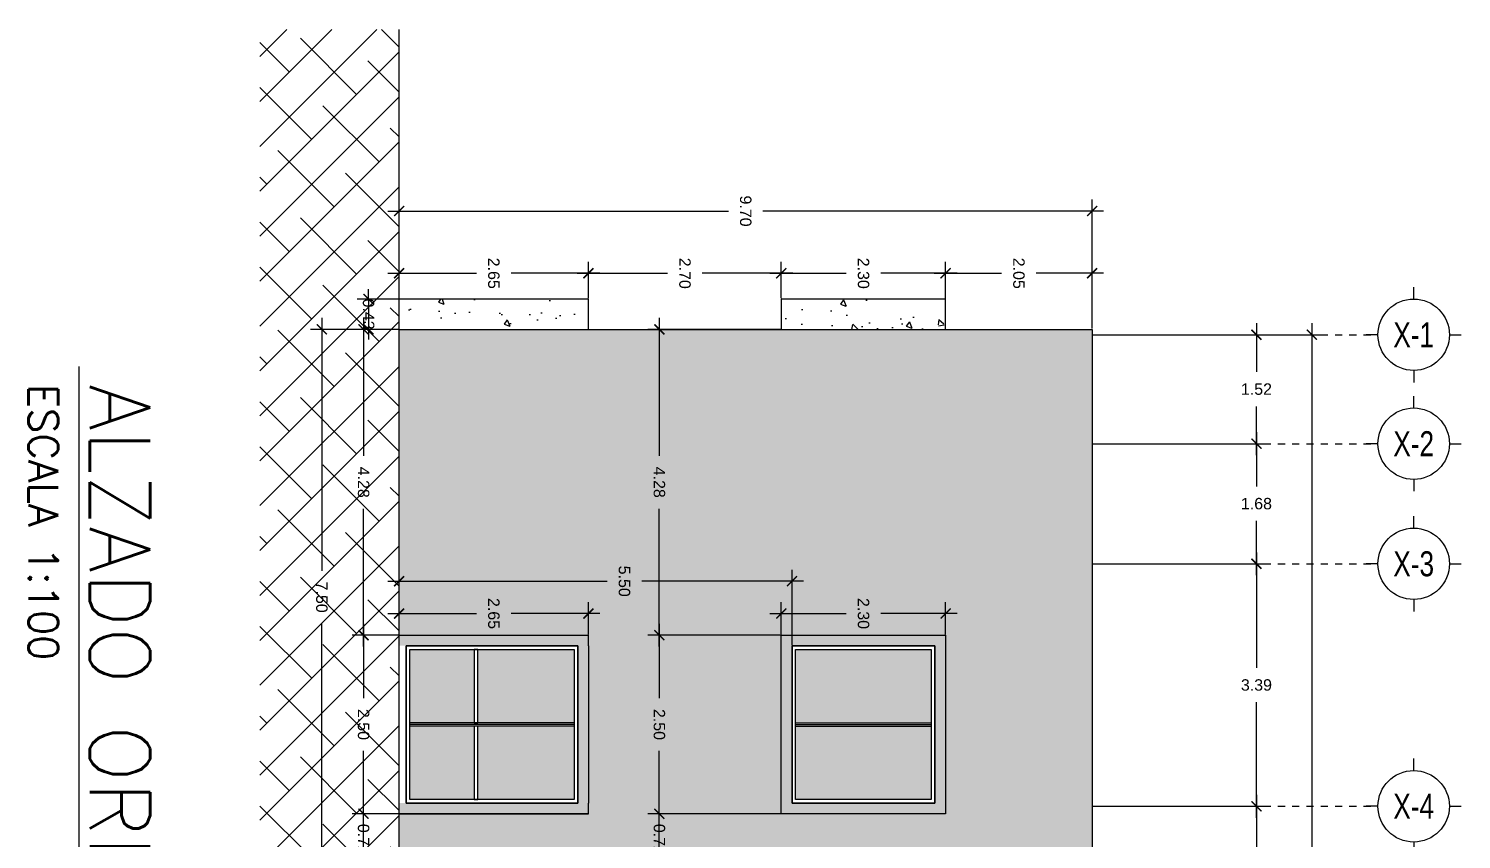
# Model space of a CAD drawing. Header units: metres. Extents: x 2618 to 2886, y 1654 to 1931.
# Drawn here: x 2617.69 to 2637.74, y 1805.97 to 1817.31 of the extents above; entities that cross this region are included whole.
import ezdxf
from ezdxf.enums import TextEntityAlignment as Align

# ---------------------------------------------------------------- set-up
doc = ezdxf.new("R2010")
doc.units = ezdxf.units.M
doc.header["$PDMODE"] = 35
doc.linetypes.add('HIDDEN', pattern=[9.525, 6.35, -3.175])
for name, color, linetype in [('A-ANNO-DIMS-0100', 2, 'Continuous'), ('A-ANNO-TEXT', 3, 'Continuous'), ('A-CNTR+', 1, 'HIDDEN'), ('A-ELEV0', 7, 'Continuous'), ('A-ELEV3', 2, 'Continuous'), ('A-ELEV5', 5, 'Continuous'), ('A-PATT+', 8, 'Continuous')]:
    doc.layers.add(name, color=color, linetype=linetype)
doc.styles.add('ACABADOS', font='arial.ttf')
doc.styles.add('AVM- OFICINAS Y BODEGA - EJES PB$0$Anot_Arial', font='arial.ttf')
doc.styles.add('{18b73a54-fa43-428c-adcb-c1c7bbdf2c84}', font='Simplex.shx')
doc.dimstyles.new('100', dxfattribs={"dimtxt": 0.16, "dimasz": 0.14, "dimexe": 0.16, "dimexo": 0.01, "dimgap": 0.16, "dimtad": 0, "dimtih": 1, "dimtoh": 1, "dimzin": 1, "dimdsep": 46, "dimtxsty": 'ACABADOS', "dimblk": 'ARCHTICK', "dimcen": 0.16, "dimdle": 0.16, "dimclrd": 1, "dimclre": 8, "dimclrt": 2, "dimadec": 1, "dimazin": 0, "dimtp": 1.2, "dimtm": 0.6, "dimtfac": 1, "dimtix": 1, "dimtmove": 2, "dimatfit": 3, "dimldrblk": 'ARCHTICK', "dimfxl": 1, "dimtolj": 1, "dimtzin": 1, "dimarcsym": 0})
pattern_1 = [(320, (0, 0.7128), (-0.07969543, -0.91092334), [0.09525, -1.04775]), (265, (0, 0.7128), (0.95528423, 0.1762171), [0.0762, -0.83820292]), (10.451445, (-0.0066, 0.6369), (0.87558876, -0.73470624), [0.08095004, -0.89045122]), (316.1842, (0.254, 0.7128), (-0.21021164, -1.3553952), [0.142875, -1.571625]), (6.635558, (0.2365, 0.5999), (1.2371306, -1.18702067), [0.1214251, -1.33567804]), (261.18415, (0.254, 0.7128), (1.2371306, -1.1870207), [0.11429984, -1.25729866]), (291, (0.1905, 0.5858), (-0.51132599, -0.75807196), [0.09525, -1.04775]), (236, (0.1905, 0.5858), (0.92093983, -0.30901014), [0.0762, -0.8382]), (341.451445, (0.1479, 0.5226), (0.40961384, -1.0670821), [0.08095004, -0.8904497]), (307.5, (0, 0.7128), (0.422775194, -0.015443016), [0, -0.82804, 0, -0.8509, 0, -0.841375]), (277.5, (0, 0.7128), (0.500902874, -0.33409831), [0, -0.48514, 0, -0.80899, 0, -0.320675]), (237.5, (5e-17, 0.99602), (-0.02864372, -0.677952976), [0, -0.3175, 0, -0.9906, 0, -1.31445]), (227.5, (8e-17, 1.123), (0.12713246, -0.74064591), [0, -0.41275, 0, -0.65786, 0, -0.93345])]

# ---------------------------------------------------------------- blocks, each defined once
blk = doc.blocks.new('AVM- OFICINAS Y BODEGA - EJES PB$0$Anot_Arq_Eje_WO')
blk.add_wipeout([(0, -3), (0.29, -2.99), (0.59, -2.94), (0.87, -2.87), (1.15, -2.77), (1.41, -2.65), (1.67, -2.49), (1.9, -2.32), (2.12, -2.12), (2.32, -1.9), (2.49, -1.67), (2.65, -1.41), (2.77, -1.15), (2.87, -0.87), (2.94, -0.59), (2.99, -0.29), (3, 0), (2.99, 0.29), (2.94, 0.59), (2.87, 0.87), (2.77, 1.15), (2.65, 1.41), (2.49, 1.67), (2.32, 1.9), (2.12, 2.12), (1.9, 2.32), (1.67, 2.49), (1.41, 2.65), (1.15, 2.77), (0.87, 2.87), (0.59, 2.94), (0.29, 2.99), (0, 3), (-0.29, 2.99), (-0.59, 2.94), (-0.87, 2.87), (-1.15, 2.77), (-1.41, 2.65), (-1.67, 2.49), (-1.9, 2.32), (-2.12, 2.12), (-2.32, 1.9), (-2.49, 1.67), (-2.65, 1.41), (-2.77, 1.15), (-2.87, 0.87), (-2.94, 0.59), (-2.99, 0.29), (-3, 0), (-2.99, -0.29), (-2.94, -0.59), (-2.87, -0.87), (-2.77, -1.15), (-2.65, -1.41), (-2.49, -1.67), (-2.32, -1.9), (-2.12, -2.12), (-1.9, -2.32), (-1.67, -2.49), (-1.41, -2.65), (-1.15, -2.77), (-0.87, -2.87), (-0.59, -2.94), (-0.29, -2.99)])
at = {"color": 0, "linetype": 'Continuous'}
for p, q in [((0, 3), (0, 4)), ((-3, 0), (-4, 0)), ((3, 0), (4, 0)), ((0, -3), (0, -4))]:
    blk.add_line(p, q, dxfattribs=at)
blk.add_circle((0, 0), 3, dxfattribs=at)
at = {"color": 0, "style": 'AVM- OFICINAS Y BODEGA - EJES PB$0$Anot_Arial'}
blk.add_attdef('ID_Eje', text='', height=3, dxfattribs=at).set_placement((0, 0), align=Align.MIDDLE_CENTER)
blk = doc.blocks.new('_ArchTick')
at = {"color": 0, "linetype": 'ByBlock', "const_width": 0.15}
blk.add_lwpolyline([(-0.5, -0.5), (0.5, 0.5)], dxfattribs=at)
blk = doc.blocks.new('*D785')
at = {"layer": 'A-ANNO-DIMS-0100', "color": 1, "lineweight": -2, "transparency": 16777216}
for p, q in [((2.3, 26.172), (2.3, 25.492)), ((2.3, 24.327), (2.3, 25.008))]:
    blk.add_line(p, q, dxfattribs=at)
at = {"layer": 'A-ANNO-DIMS-0100', "color": 8, "linetype": 'HIDDEN', "lineweight": -2, "transparency": 16777216}
for p, q in [((0.01, 26.012), (2.46, 26.012)), ((0.01, 24.487), (2.46, 24.487))]:
    blk.add_line(p, q, dxfattribs=at)
at = {"layer": 'Defpoints', "color": 0, "transparency": 16777216}
for p in [(0, 26.012), (0, 24.487), (2.3, 24.487)]:
    blk.add_point(p, dxfattribs=at)
at = {"layer": 'A-ANNO-DIMS-0100', "color": 1, "lineweight": -2, "transparency": 16777216, "xscale": 0.14, "yscale": 0.14, "zscale": 0.14}
for p, rotation in [((2.3, 26.012), 90), ((2.3, 24.487), 270)]:
    blk.add_blockref('_ArchTick', p, dxfattribs=dict(at, rotation=rotation))
at = {"layer": 'A-ANNO-DIMS-0100', "color": 2, "transparency": 16777216, "insert": (2.3, 25.25), "char_height": 0.16, "attachment_point": 5, "style": 'ACABADOS'}
blk.add_mtext('\\A1;1.52', dxfattribs=at)
blk = doc.blocks.new('*D786')
at = {"layer": 'A-ANNO-DIMS-0100', "color": 8, "linetype": 'HIDDEN', "lineweight": -2, "transparency": 16777216}
for p, q in [((0.01, 24.487), (2.46, 24.487)), ((0.01, 22.806), (2.46, 22.806))]:
    blk.add_line(p, q, dxfattribs=at)
at = {"layer": 'A-ANNO-DIMS-0100', "color": 1, "lineweight": -2, "transparency": 16777216}
for p, q in [((2.3, 24.647), (2.3, 23.888)), ((2.3, 22.646), (2.3, 23.405))]:
    blk.add_line(p, q, dxfattribs=at)
at = {"layer": 'Defpoints', "color": 0, "transparency": 16777216}
for p in [(0, 24.487), (0, 22.806), (2.3, 22.806)]:
    blk.add_point(p, dxfattribs=at)
at = {"layer": 'A-ANNO-DIMS-0100', "color": 1, "lineweight": -2, "transparency": 16777216, "xscale": 0.14, "yscale": 0.14, "zscale": 0.14}
for p, rotation in [((2.3, 24.487), 90), ((2.3, 22.806), 270)]:
    blk.add_blockref('_ArchTick', p, dxfattribs=dict(at, rotation=rotation))
at = {"layer": 'A-ANNO-DIMS-0100', "color": 2, "transparency": 16777216, "insert": (2.3, 23.647), "char_height": 0.16, "attachment_point": 5, "style": 'ACABADOS'}
blk.add_mtext('\\A1;1.68', dxfattribs=at)
blk = doc.blocks.new('*D787')
at = {"layer": 'A-ANNO-DIMS-0100', "color": 1, "lineweight": -2, "transparency": 16777216}
for p, q in [((2.3, 22.966), (2.3, 21.351)), ((2.3, 19.252), (2.3, 20.867))]:
    blk.add_line(p, q, dxfattribs=at)
at = {"layer": 'A-ANNO-DIMS-0100', "color": 8, "linetype": 'HIDDEN', "lineweight": -2, "transparency": 16777216}
for p, q in [((0.01, 22.806), (2.46, 22.806)), ((0.01, 19.412), (2.46, 19.412))]:
    blk.add_line(p, q, dxfattribs=at)
at = {"layer": 'Defpoints', "color": 0, "transparency": 16777216}
for p in [(0, 22.806), (0, 19.412), (2.3, 19.412)]:
    blk.add_point(p, dxfattribs=at)
at = {"layer": 'A-ANNO-DIMS-0100', "color": 1, "lineweight": -2, "transparency": 16777216, "xscale": 0.14, "yscale": 0.14, "zscale": 0.14}
for p, rotation in [((2.3, 22.806), 90), ((2.3, 19.412), 270)]:
    blk.add_blockref('_ArchTick', p, dxfattribs=dict(at, rotation=rotation))
at = {"layer": 'A-ANNO-DIMS-0100', "color": 2, "transparency": 16777216, "insert": (2.3, 21.109), "char_height": 0.16, "attachment_point": 5, "style": 'ACABADOS'}
blk.add_mtext('\\A1;3.39', dxfattribs=at)
blk = doc.blocks.new('*D788')
at = {"layer": 'A-ANNO-DIMS-0100', "color": 1, "lineweight": -2, "transparency": 16777216}
for p, q in [((2.3, 19.572), (2.3, 17.967)), ((2.3, 15.879), (2.3, 17.484))]:
    blk.add_line(p, q, dxfattribs=at)
at = {"layer": 'A-ANNO-DIMS-0100', "color": 8, "linetype": 'HIDDEN', "lineweight": -2, "transparency": 16777216}
for p, q in [((0.01, 19.412), (2.46, 19.412)), ((0.01, 16.039), (2.46, 16.039))]:
    blk.add_line(p, q, dxfattribs=at)
at = {"layer": 'Defpoints', "color": 0, "transparency": 16777216}
for p in [(0, 19.412), (0, 16.039), (2.3, 16.039)]:
    blk.add_point(p, dxfattribs=at)
at = {"layer": 'A-ANNO-DIMS-0100', "color": 1, "lineweight": -2, "transparency": 16777216, "xscale": 0.14, "yscale": 0.14, "zscale": 0.14}
for p, rotation in [((2.3, 19.412), 90), ((2.3, 16.039), 270)]:
    blk.add_blockref('_ArchTick', p, dxfattribs=dict(at, rotation=rotation))
at = {"layer": 'A-ANNO-DIMS-0100', "color": 2, "transparency": 16777216, "insert": (2.3, 17.725), "char_height": 0.16, "attachment_point": 5, "style": 'ACABADOS'}
blk.add_mtext('\\A1;3.37', dxfattribs=at)
blk = doc.blocks.new('*D784')
at = {"layer": 'A-ANNO-DIMS-0100', "color": 1, "lineweight": -2, "transparency": 16777216}
for p, q in [((3.075, 26.172), (3.075, 13.581)), ((3.075, 0.507), (3.075, 13.098))]:
    blk.add_line(p, q, dxfattribs=at)
at = {"layer": 'A-ANNO-DIMS-0100', "color": 8, "linetype": 'HIDDEN', "lineweight": -2, "transparency": 16777216}
for p, q in [((0.01, 26.012), (3.235, 26.012)), ((1.41, 0.667), (3.235, 0.667))]:
    blk.add_line(p, q, dxfattribs=at)
at = {"layer": 'Defpoints', "color": 0, "transparency": 16777216}
for p in [(0, 26.012), (1.4, 0.667), (3.075, 0.667)]:
    blk.add_point(p, dxfattribs=at)
at = {"layer": 'A-ANNO-DIMS-0100', "color": 1, "lineweight": -2, "transparency": 16777216, "xscale": 0.14, "yscale": 0.14, "zscale": 0.14}
for p, rotation in [((3.075, 26.012), 90), ((3.075, 0.667), 270)]:
    blk.add_blockref('_ArchTick', p, dxfattribs=dict(at, rotation=rotation))
at = {"layer": 'A-ANNO-DIMS-0100', "color": 2, "transparency": 16777216, "insert": (3.075, 13.339), "char_height": 0.16, "attachment_point": 5, "style": 'ACABADOS'}
blk.add_mtext('\\A1;25.35', dxfattribs=at)
blk = doc.blocks.new('A$Cf8c6ff47')
at = {"layer": 'A-ELEV3', "transparency": 33554457}
h = blk.add_hatch(color=256, dxfattribs=at)
h.dxf.hatch_style = 1
h.paths.add_polyline_path([(0.05, -1.125), (0.05, -2.15), (1.95, -2.15), (1.95, -1.125)])
h.paths.add_polyline_path([(1.95, -1.075), (1.95, -0.05), (0.05, -0.05), (0.05, -1.075)])
at = {"layer": 'A-ELEV3'}
for p, q in [((0.05, -1.075), (1.95, -1.075)), ((0.05, -1.1), (1.95, -1.1)), ((0.05, -1.125), (1.95, -1.125))]:
    blk.add_line(p, q, dxfattribs=at)
for points in [[(2, 0), (2, -2.2), (0, -2.2), (0, 0)], [(1.95, -0.05), (1.95, -2.15), (0.05, -2.15), (0.05, -0.05)]]:
    blk.add_lwpolyline(points, close=True, dxfattribs=at)
blk = doc.blocks.new('*D529')
at = {"layer": 'A-ANNO-DIMS-0100', "color": 32, "lineweight": -2, "transparency": 16777216}
for p, q in [((2622.715, 1813.889), (2623.958, 1813.889)), ((2625.685, 1813.889), (2624.442, 1813.889))]:
    blk.add_line(p, q, dxfattribs=at)
at = {"layer": 'A-ANNO-DIMS-0100', "color": 8, "linetype": 'HIDDEN', "lineweight": -2, "transparency": 16777216}
for p, q in [((2622.875, 1813.539), (2622.875, 1814.049)), ((2625.525, 1813.539), (2625.525, 1814.049))]:
    blk.add_line(p, q, dxfattribs=at)
at = {"layer": 'Defpoints', "color": 0, "transparency": 16777216}
for p in [(2625.525, 1813.889), (2622.875, 1813.529, 0), (2625.525, 1813.529, 0)]:
    blk.add_point(p, dxfattribs=at)
at = {"layer": 'A-ANNO-DIMS-0100', "color": 32, "lineweight": -2, "transparency": 16777216, "xscale": 0.14, "yscale": 0.14, "zscale": 0.14, "rotation": 180}
blk.add_blockref('_ArchTick', (2622.875, 1813.889), dxfattribs=at)
at = {"layer": 'A-ANNO-DIMS-0100', "color": 32, "lineweight": -2, "transparency": 16777216, "xscale": 0.14, "yscale": 0.14, "zscale": 0.14}
blk.add_blockref('_ArchTick', (2625.525, 1813.889), dxfattribs=at)
at = {"layer": 'A-ANNO-DIMS-0100', "transparency": 16777216, "insert": (2624.2, 1813.889), "char_height": 0.16, "attachment_point": 5, "rotation": 270, "style": 'ACABADOS'}
blk.add_mtext('\\A1;2.65', dxfattribs=at)
blk = doc.blocks.new('*D530')
at = {"layer": 'A-ANNO-DIMS-0100', "color": 32, "lineweight": -2, "transparency": 16777216}
for p, q in [((2625.365, 1813.889), (2626.633, 1813.889)), ((2628.384, 1813.889), (2627.116, 1813.889))]:
    blk.add_line(p, q, dxfattribs=at)
at = {"layer": 'A-ANNO-DIMS-0100', "color": 8, "linetype": 'HIDDEN', "lineweight": -2, "transparency": 16777216}
for p, q in [((2625.525, 1813.539), (2625.525, 1814.049)), ((2628.224, 1813.539), (2628.224, 1814.049))]:
    blk.add_line(p, q, dxfattribs=at)
at = {"layer": 'Defpoints', "color": 0, "transparency": 16777216}
for p in [(2628.224, 1813.889), (2625.525, 1813.529, 0), (2628.224, 1813.529, 0)]:
    blk.add_point(p, dxfattribs=at)
at = {"layer": 'A-ANNO-DIMS-0100', "color": 32, "lineweight": -2, "transparency": 16777216, "xscale": 0.14, "yscale": 0.14, "zscale": 0.14, "rotation": 180}
blk.add_blockref('_ArchTick', (2625.525, 1813.889), dxfattribs=at)
at = {"layer": 'A-ANNO-DIMS-0100', "color": 32, "lineweight": -2, "transparency": 16777216, "xscale": 0.14, "yscale": 0.14, "zscale": 0.14}
blk.add_blockref('_ArchTick', (2628.224, 1813.889), dxfattribs=at)
at = {"layer": 'A-ANNO-DIMS-0100', "transparency": 16777216, "insert": (2626.875, 1813.889), "char_height": 0.16, "attachment_point": 5, "rotation": 270, "style": 'ACABADOS'}
blk.add_mtext('\\A1;2.70', dxfattribs=at)
blk = doc.blocks.new('*D531')
at = {"layer": 'A-ANNO-DIMS-0100', "color": 32, "lineweight": -2, "transparency": 16777216}
for p, q in [((2628.064, 1813.889), (2629.133, 1813.889)), ((2630.684, 1813.889), (2629.616, 1813.889))]:
    blk.add_line(p, q, dxfattribs=at)
at = {"layer": 'A-ANNO-DIMS-0100', "color": 8, "linetype": 'HIDDEN', "lineweight": -2, "transparency": 16777216}
for p, q in [((2628.224, 1813.539), (2628.224, 1814.049)), ((2630.524, 1813.539), (2630.524, 1814.049))]:
    blk.add_line(p, q, dxfattribs=at)
at = {"layer": 'Defpoints', "color": 0, "transparency": 16777216}
for p in [(2630.524, 1813.889), (2628.224, 1813.529), (2630.524, 1813.529, 0)]:
    blk.add_point(p, dxfattribs=at)
at = {"layer": 'A-ANNO-DIMS-0100', "color": 32, "lineweight": -2, "transparency": 16777216, "xscale": 0.14, "yscale": 0.14, "zscale": 0.14, "rotation": 180}
blk.add_blockref('_ArchTick', (2628.224, 1813.889), dxfattribs=at)
at = {"layer": 'A-ANNO-DIMS-0100', "color": 32, "lineweight": -2, "transparency": 16777216, "xscale": 0.14, "yscale": 0.14, "zscale": 0.14}
blk.add_blockref('_ArchTick', (2630.524, 1813.889), dxfattribs=at)
at = {"layer": 'A-ANNO-DIMS-0100', "transparency": 16777216, "insert": (2629.374, 1813.889), "char_height": 0.16, "attachment_point": 5, "rotation": 270, "style": 'ACABADOS'}
blk.add_mtext('\\A1;2.30', dxfattribs=at)
blk = doc.blocks.new('*D536')
at = {"layer": 'A-ANNO-DIMS-0100', "color": 8, "linetype": 'HIDDEN', "lineweight": -2, "transparency": 16777216}
for p, q in [((2628.224, 1808.834), (2628.224, 1809.287)), ((2630.524, 1808.834), (2630.524, 1809.287))]:
    blk.add_line(p, q, dxfattribs=at)
at = {"layer": 'A-ANNO-DIMS-0100', "color": 32, "lineweight": -2, "transparency": 16777216}
for p, q in [((2628.064, 1809.127), (2629.133, 1809.127)), ((2630.684, 1809.127), (2629.616, 1809.127))]:
    blk.add_line(p, q, dxfattribs=at)
at = {"layer": 'Defpoints', "color": 0, "transparency": 16777216}
for p in [(2630.524, 1809.127), (2628.224, 1808.824, 0), (2630.524, 1808.824, 0)]:
    blk.add_point(p, dxfattribs=at)
at = {"layer": 'A-ANNO-DIMS-0100', "color": 32, "lineweight": -2, "transparency": 16777216, "xscale": 0.14, "yscale": 0.14, "zscale": 0.14, "rotation": 180}
blk.add_blockref('_ArchTick', (2628.224, 1809.127), dxfattribs=at)
at = {"layer": 'A-ANNO-DIMS-0100', "color": 32, "lineweight": -2, "transparency": 16777216, "xscale": 0.14, "yscale": 0.14, "zscale": 0.14}
blk.add_blockref('_ArchTick', (2630.524, 1809.127), dxfattribs=at)
at = {"layer": 'A-ANNO-DIMS-0100', "transparency": 16777216, "insert": (2629.374, 1809.127), "char_height": 0.16, "attachment_point": 5, "rotation": 270, "style": 'ACABADOS'}
blk.add_mtext('\\A1;2.30', dxfattribs=at)
blk = doc.blocks.new('*D537')
at = {"layer": 'A-ANNO-DIMS-0100', "color": 8, "linetype": 'HIDDEN', "lineweight": -2, "transparency": 16777216}
for p, q in [((2622.875, 1813.114), (2622.875, 1814.92)), ((2632.574, 1813.114), (2632.574, 1814.92))]:
    blk.add_line(p, q, dxfattribs=at)
at = {"layer": 'A-ANNO-DIMS-0100', "color": 32, "lineweight": -2, "transparency": 16777216}
for p, q in [((2622.715, 1814.76), (2627.483, 1814.76)), ((2632.734, 1814.76), (2627.966, 1814.76))]:
    blk.add_line(p, q, dxfattribs=at)
at = {"layer": 'Defpoints', "color": 0, "transparency": 16777216}
for p in [(2632.574, 1814.76), (2622.875, 1813.104, 0), (2632.574, 1813.104, 0)]:
    blk.add_point(p, dxfattribs=at)
at = {"layer": 'A-ANNO-DIMS-0100', "color": 32, "lineweight": -2, "transparency": 16777216, "xscale": 0.14, "yscale": 0.14, "zscale": 0.14, "rotation": 180}
blk.add_blockref('_ArchTick', (2622.875, 1814.76), dxfattribs=at)
at = {"layer": 'A-ANNO-DIMS-0100', "color": 32, "lineweight": -2, "transparency": 16777216, "xscale": 0.14, "yscale": 0.14, "zscale": 0.14}
blk.add_blockref('_ArchTick', (2632.574, 1814.76), dxfattribs=at)
at = {"layer": 'A-ANNO-DIMS-0100', "transparency": 16777216, "insert": (2627.725, 1814.76), "char_height": 0.16, "attachment_point": 5, "rotation": 270, "style": 'ACABADOS'}
blk.add_mtext('\\A1;9.70', dxfattribs=at)
blk = doc.blocks.new('*D538')
at = {"layer": 'A-ANNO-DIMS-0100', "color": 32, "lineweight": -2, "transparency": 16777216}
for p, q in [((2630.364, 1813.889), (2631.308, 1813.889)), ((2632.734, 1813.889), (2631.791, 1813.889))]:
    blk.add_line(p, q, dxfattribs=at)
at = {"layer": 'A-ANNO-DIMS-0100', "color": 8, "linetype": 'HIDDEN', "lineweight": -2, "transparency": 16777216}
for p, q in [((2630.524, 1813.114), (2630.524, 1814.049)), ((2632.574, 1813.114), (2632.574, 1814.049))]:
    blk.add_line(p, q, dxfattribs=at)
at = {"layer": 'Defpoints', "color": 0, "transparency": 16777216}
for p in [(2632.574, 1813.889), (2630.524, 1813.104, 0), (2632.574, 1813.104)]:
    blk.add_point(p, dxfattribs=at)
at = {"layer": 'A-ANNO-DIMS-0100', "color": 32, "lineweight": -2, "transparency": 16777216, "xscale": 0.14, "yscale": 0.14, "zscale": 0.14, "rotation": 180}
blk.add_blockref('_ArchTick', (2630.524, 1813.889), dxfattribs=at)
at = {"layer": 'A-ANNO-DIMS-0100', "color": 32, "lineweight": -2, "transparency": 16777216, "xscale": 0.14, "yscale": 0.14, "zscale": 0.14}
blk.add_blockref('_ArchTick', (2632.574, 1813.889), dxfattribs=at)
at = {"layer": 'A-ANNO-DIMS-0100', "transparency": 16777216, "insert": (2631.549, 1813.889), "char_height": 0.16, "attachment_point": 5, "rotation": 270, "style": 'ACABADOS'}
blk.add_mtext('\\A1;2.05', dxfattribs=at)
blk = doc.blocks.new('*D556')
at = {"layer": 'A-ANNO-DIMS-0100', "color": 32, "lineweight": -2, "transparency": 16777216}
for p, q in [((2626.517, 1806.324), (2626.517, 1806.464)), ((2626.517, 1805.609), (2626.517, 1806.324)), ((2626.517, 1805.609), (2626.517, 1805.469))]:
    blk.add_line(p, q, dxfattribs=at)
at = {"layer": 'A-ANNO-DIMS-0100', "color": 8, "linetype": 'HIDDEN', "lineweight": -2, "transparency": 16777216}
for p, q in [((2628.217, 1806.324), (2626.357, 1806.324)), ((2626.965, 1805.609), (2626.357, 1805.609))]:
    blk.add_line(p, q, dxfattribs=at)
at = {"layer": 'Defpoints', "color": 0, "transparency": 16777216}
for p in [(2626.517, 1806.324), (2628.227, 1806.324, 0), (2626.975, 1805.609, 0)]:
    blk.add_point(p, dxfattribs=at)
at = {"layer": 'A-ANNO-DIMS-0100', "color": 32, "lineweight": -2, "transparency": 16777216, "xscale": 0.14, "yscale": 0.14, "zscale": 0.14}
for p, rotation in [((2626.517, 1806.324), 270), ((2626.517, 1805.609), 90)]:
    blk.add_blockref('_ArchTick', p, dxfattribs=dict(at, rotation=rotation))
at = {"layer": 'A-ANNO-DIMS-0100', "transparency": 16777216, "insert": (2626.517, 1805.966), "char_height": 0.16, "attachment_point": 5, "rotation": 270, "style": 'ACABADOS'}
blk.add_mtext('\\A1;0.72', dxfattribs=at)
blk = doc.blocks.new('*D557')
at = {"layer": 'A-ANNO-DIMS-0100', "color": 32, "lineweight": -2, "transparency": 16777216}
for p, q in [((2626.517, 1808.984), (2626.517, 1807.943)), ((2626.517, 1806.164), (2626.517, 1807.205))]:
    blk.add_line(p, q, dxfattribs=at)
at = {"layer": 'A-ANNO-DIMS-0100', "color": 8, "linetype": 'HIDDEN', "lineweight": -2, "transparency": 16777216}
for p, q in [((2628.214, 1808.824), (2626.357, 1808.824)), ((2628.214, 1806.324), (2626.357, 1806.324))]:
    blk.add_line(p, q, dxfattribs=at)
at = {"layer": 'Defpoints', "color": 0, "transparency": 16777216}
for p in [(2626.517, 1808.824), (2628.224, 1808.824, 0), (2628.224, 1806.324, 0)]:
    blk.add_point(p, dxfattribs=at)
at = {"layer": 'A-ANNO-DIMS-0100', "color": 32, "lineweight": -2, "transparency": 16777216, "xscale": 0.14, "yscale": 0.14, "zscale": 0.14}
for p, rotation in [((2626.517, 1808.824), 90), ((2626.517, 1806.324), 270)]:
    blk.add_blockref('_ArchTick', p, dxfattribs=dict(at, rotation=rotation))
at = {"layer": 'A-ANNO-DIMS-0100', "transparency": 16777216, "insert": (2626.517, 1807.574), "char_height": 0.16, "attachment_point": 5, "rotation": 270, "style": 'ACABADOS'}
blk.add_mtext('\\A1;2.50', dxfattribs=at)
blk = doc.blocks.new('*D558')
at = {"layer": 'A-ANNO-DIMS-0100', "color": 8, "linetype": 'HIDDEN', "lineweight": -2, "transparency": 16777216}
for p, q in [((2628.214, 1813.104), (2626.357, 1813.104)), ((2628.214, 1808.824), (2626.357, 1808.824))]:
    blk.add_line(p, q, dxfattribs=at)
at = {"layer": 'A-ANNO-DIMS-0100', "color": 32, "lineweight": -2, "transparency": 16777216}
for p, q in [((2626.517, 1813.264), (2626.517, 1811.335)), ((2626.517, 1808.664), (2626.517, 1810.593))]:
    blk.add_line(p, q, dxfattribs=at)
at = {"layer": 'Defpoints', "color": 0, "transparency": 16777216}
for p in [(2626.517, 1813.104), (2628.224, 1813.104, 0), (2628.224, 1808.824, 0)]:
    blk.add_point(p, dxfattribs=at)
at = {"layer": 'A-ANNO-DIMS-0100', "color": 32, "lineweight": -2, "transparency": 16777216, "xscale": 0.14, "yscale": 0.14, "zscale": 0.14}
for p, rotation in [((2626.517, 1813.104), 90), ((2626.517, 1808.824), 270)]:
    blk.add_blockref('_ArchTick', p, dxfattribs=dict(at, rotation=rotation))
at = {"layer": 'A-ANNO-DIMS-0100', "transparency": 16777216, "insert": (2626.517, 1810.964), "char_height": 0.16, "attachment_point": 5, "rotation": 270, "style": 'ACABADOS'}
blk.add_mtext('\\A1;4.28', dxfattribs=at)
blk = doc.blocks.new('*D565')
at = {"layer": 'A-ANNO-DIMS-0100', "color": 8, "linetype": 'HIDDEN', "lineweight": -2, "transparency": 16777216}
for p, q in [((2622.865, 1813.529), (2622.287, 1813.529)), ((2622.865, 1813.104), (2622.287, 1813.104))]:
    blk.add_line(p, q, dxfattribs=at)
at = {"layer": 'A-ANNO-DIMS-0100', "color": 32, "lineweight": -2, "transparency": 16777216}
for p, q in [((2622.447, 1813.529), (2622.447, 1813.669)), ((2622.447, 1813.529), (2622.447, 1813.104)), ((2622.447, 1813.104), (2622.447, 1812.964))]:
    blk.add_line(p, q, dxfattribs=at)
at = {"layer": 'Defpoints', "color": 0, "transparency": 16777216}
for p in [(2622.875, 1813.529), (2622.447, 1813.104), (2622.875, 1813.104, 0)]:
    blk.add_point(p, dxfattribs=at)
at = {"layer": 'A-ANNO-DIMS-0100', "color": 32, "lineweight": -2, "transparency": 16777216, "xscale": 0.14, "yscale": 0.14, "zscale": 0.14}
for p, rotation in [((2622.447, 1813.529), 270), ((2622.447, 1813.104), 90)]:
    blk.add_blockref('_ArchTick', p, dxfattribs=dict(at, rotation=rotation))
at = {"layer": 'A-ANNO-DIMS-0100', "transparency": 16777216, "insert": (2622.447, 1813.317), "char_height": 0.16, "attachment_point": 5, "rotation": 270, "style": 'ACABADOS'}
blk.add_mtext('\\A1;0.43', dxfattribs=at)
blk = doc.blocks.new('*D567')
at = {"layer": 'A-ANNO-DIMS-0100', "color": 8, "linetype": 'HIDDEN', "lineweight": -2, "transparency": 16777216}
for p, q in [((2622.875, 1808.834), (2622.875, 1809.739)), ((2628.374, 1808.684), (2628.374, 1809.739))]:
    blk.add_line(p, q, dxfattribs=at)
at = {"layer": 'A-ANNO-DIMS-0100', "color": 32, "lineweight": -2, "transparency": 16777216}
for p, q in [((2622.715, 1809.579), (2625.787, 1809.579)), ((2628.534, 1809.579), (2626.27, 1809.579))]:
    blk.add_line(p, q, dxfattribs=at)
at = {"layer": 'Defpoints', "color": 0, "transparency": 16777216}
for p in [(2622.875, 1809.579), (2622.875, 1808.824, 0), (2628.374, 1808.674, 0)]:
    blk.add_point(p, dxfattribs=at)
at = {"layer": 'A-ANNO-DIMS-0100', "color": 32, "lineweight": -2, "transparency": 16777216, "xscale": 0.14, "yscale": 0.14, "zscale": 0.14, "rotation": 180}
blk.add_blockref('_ArchTick', (2622.875, 1809.579), dxfattribs=at)
at = {"layer": 'A-ANNO-DIMS-0100', "color": 32, "lineweight": -2, "transparency": 16777216, "xscale": 0.14, "yscale": 0.14, "zscale": 0.14}
blk.add_blockref('_ArchTick', (2628.374, 1809.579), dxfattribs=at)
at = {"layer": 'A-ANNO-DIMS-0100', "transparency": 16777216, "insert": (2626.028, 1809.579), "char_height": 0.16, "attachment_point": 5, "rotation": 270, "style": 'ACABADOS'}
blk.add_mtext('\\A1;5.50', dxfattribs=at)
blk = doc.blocks.new('*D691')
at = {"layer": 'A-ANNO-DIMS-0100', "color": 8, "linetype": 'HIDDEN', "lineweight": -2, "transparency": 16777216}
for p, q in [((2622.875, 1808.834), (2622.875, 1809.287)), ((2625.525, 1808.834), (2625.525, 1809.287))]:
    blk.add_line(p, q, dxfattribs=at)
at = {"layer": 'A-ANNO-DIMS-0100', "color": 32, "lineweight": -2, "transparency": 16777216}
for p, q in [((2622.715, 1809.127), (2623.958, 1809.127)), ((2625.685, 1809.127), (2624.442, 1809.127))]:
    blk.add_line(p, q, dxfattribs=at)
at = {"layer": 'Defpoints', "color": 0, "transparency": 16777216}
for p in [(2625.525, 1809.127), (2622.875, 1808.824, 0), (2625.525, 1808.824, 0)]:
    blk.add_point(p, dxfattribs=at)
at = {"layer": 'A-ANNO-DIMS-0100', "color": 32, "lineweight": -2, "transparency": 16777216, "xscale": 0.14, "yscale": 0.14, "zscale": 0.14, "rotation": 180}
blk.add_blockref('_ArchTick', (2622.875, 1809.127), dxfattribs=at)
at = {"layer": 'A-ANNO-DIMS-0100', "color": 32, "lineweight": -2, "transparency": 16777216, "xscale": 0.14, "yscale": 0.14, "zscale": 0.14}
blk.add_blockref('_ArchTick', (2625.525, 1809.127), dxfattribs=at)
at = {"layer": 'A-ANNO-DIMS-0100', "transparency": 16777216, "insert": (2624.2, 1809.127), "char_height": 0.16, "attachment_point": 5, "rotation": 270, "style": 'ACABADOS'}
blk.add_mtext('\\A1;2.65', dxfattribs=at)
blk = doc.blocks.new('*D700')
at = {"layer": 'A-ANNO-DIMS-0100', "color": 32, "lineweight": -2, "transparency": 16777216}
for p, q in [((2622.377, 1806.324), (2622.377, 1806.464)), ((2622.377, 1805.609), (2622.377, 1806.324)), ((2622.377, 1805.609), (2622.377, 1805.469))]:
    blk.add_line(p, q, dxfattribs=at)
at = {"layer": 'A-ANNO-DIMS-0100', "color": 8, "linetype": 'HIDDEN', "lineweight": -2, "transparency": 16777216}
for p, q in [((2622.865, 1806.324), (2622.217, 1806.324)), ((2622.865, 1805.609), (2622.217, 1805.609))]:
    blk.add_line(p, q, dxfattribs=at)
at = {"layer": 'Defpoints', "color": 0, "transparency": 16777216}
for p in [(2622.377, 1806.324), (2622.875, 1806.324, 0), (2622.875, 1805.609, 0)]:
    blk.add_point(p, dxfattribs=at)
at = {"layer": 'A-ANNO-DIMS-0100', "color": 32, "lineweight": -2, "transparency": 16777216, "xscale": 0.14, "yscale": 0.14, "zscale": 0.14}
for p, rotation in [((2622.377, 1806.324), 270), ((2622.377, 1805.609), 90)]:
    blk.add_blockref('_ArchTick', p, dxfattribs=dict(at, rotation=rotation))
at = {"layer": 'A-ANNO-DIMS-0100', "transparency": 16777216, "insert": (2622.377, 1805.966), "char_height": 0.16, "attachment_point": 5, "rotation": 270, "style": 'ACABADOS'}
blk.add_mtext('\\A1;0.72', dxfattribs=at)
blk = doc.blocks.new('*D701')
at = {"layer": 'A-ANNO-DIMS-0100', "color": 32, "lineweight": -2, "transparency": 16777216}
for p, q in [((2622.377, 1808.984), (2622.377, 1807.943)), ((2622.377, 1806.164), (2622.377, 1807.205))]:
    blk.add_line(p, q, dxfattribs=at)
at = {"layer": 'A-ANNO-DIMS-0100', "color": 8, "linetype": 'HIDDEN', "lineweight": -2, "transparency": 16777216}
for p, q in [((2622.865, 1808.824), (2622.217, 1808.824)), ((2622.865, 1806.324), (2622.217, 1806.324))]:
    blk.add_line(p, q, dxfattribs=at)
at = {"layer": 'Defpoints', "color": 0, "transparency": 16777216}
for p in [(2622.377, 1808.824), (2622.875, 1808.824, 0), (2622.875, 1806.324, 0)]:
    blk.add_point(p, dxfattribs=at)
at = {"layer": 'A-ANNO-DIMS-0100', "color": 32, "lineweight": -2, "transparency": 16777216, "xscale": 0.14, "yscale": 0.14, "zscale": 0.14}
for p, rotation in [((2622.377, 1808.824), 90), ((2622.377, 1806.324), 270)]:
    blk.add_blockref('_ArchTick', p, dxfattribs=dict(at, rotation=rotation))
at = {"layer": 'A-ANNO-DIMS-0100', "transparency": 16777216, "insert": (2622.377, 1807.574), "char_height": 0.16, "attachment_point": 5, "rotation": 270, "style": 'ACABADOS'}
blk.add_mtext('\\A1;2.50', dxfattribs=at)
blk = doc.blocks.new('*D702')
at = {"layer": 'A-ANNO-DIMS-0100', "color": 8, "linetype": 'HIDDEN', "lineweight": -2, "transparency": 16777216}
for p, q in [((2622.865, 1813.104), (2622.217, 1813.104)), ((2622.865, 1808.824), (2622.217, 1808.824))]:
    blk.add_line(p, q, dxfattribs=at)
at = {"layer": 'A-ANNO-DIMS-0100', "color": 32, "lineweight": -2, "transparency": 16777216}
for p, q in [((2622.377, 1813.264), (2622.377, 1811.335)), ((2622.377, 1808.664), (2622.377, 1810.593))]:
    blk.add_line(p, q, dxfattribs=at)
at = {"layer": 'Defpoints', "color": 0, "transparency": 16777216}
for p in [(2622.377, 1813.104), (2622.875, 1813.104), (2622.875, 1808.824, 0)]:
    blk.add_point(p, dxfattribs=at)
at = {"layer": 'A-ANNO-DIMS-0100', "color": 32, "lineweight": -2, "transparency": 16777216, "xscale": 0.14, "yscale": 0.14, "zscale": 0.14}
for p, rotation in [((2622.377, 1813.104), 90), ((2622.377, 1808.824), 270)]:
    blk.add_blockref('_ArchTick', p, dxfattribs=dict(at, rotation=rotation))
at = {"layer": 'A-ANNO-DIMS-0100', "transparency": 16777216, "insert": (2622.377, 1810.964), "char_height": 0.16, "attachment_point": 5, "rotation": 270, "style": 'ACABADOS'}
blk.add_mtext('\\A1;4.28', dxfattribs=at)
blk = doc.blocks.new('*D704')
at = {"layer": 'A-ANNO-DIMS-0100', "color": 8, "linetype": 'HIDDEN', "lineweight": -2, "transparency": 16777216}
for p, q in [((2622.865, 1813.104), (2621.633, 1813.104)), ((2622.865, 1805.609), (2621.633, 1805.609))]:
    blk.add_line(p, q, dxfattribs=at)
at = {"layer": 'A-ANNO-DIMS-0100', "color": 32, "lineweight": -2, "transparency": 16777216}
for p, q in [((2621.793, 1813.264), (2621.793, 1809.723)), ((2621.793, 1805.449), (2621.793, 1808.99))]:
    blk.add_line(p, q, dxfattribs=at)
at = {"layer": 'Defpoints', "color": 0, "transparency": 16777216}
for p in [(2621.793, 1813.104), (2622.875, 1813.104, 0), (2622.875, 1805.609, 0)]:
    blk.add_point(p, dxfattribs=at)
at = {"layer": 'A-ANNO-DIMS-0100', "color": 32, "lineweight": -2, "transparency": 16777216, "xscale": 0.14, "yscale": 0.14, "zscale": 0.14}
for p, rotation in [((2621.793, 1813.104), 90), ((2621.793, 1805.609), 270)]:
    blk.add_blockref('_ArchTick', p, dxfattribs=dict(at, rotation=rotation))
at = {"layer": 'A-ANNO-DIMS-0100', "transparency": 16777216, "insert": (2621.793, 1809.356), "char_height": 0.16, "attachment_point": 5, "rotation": 270, "style": 'ACABADOS'}
blk.add_mtext('\\A1;7.50', dxfattribs=at)
blk = doc.blocks.new('A$C24a1790f')
at = {"layer": 'A-ELEV3', "transparency": 33554457}
h = blk.add_hatch(color=256, dxfattribs=at)
h.dxf.hatch_style = 1
h.paths.add_polyline_path([(2.35, -1.075), (2.35, -0.05), (0.05, -0.05), (0.05, -1.075)])
h.paths.add_polyline_path([(0.05, -1.125), (0.05, -2.15), (2.35, -2.15), (2.35, -1.125)])
h.paths.add_polyline_path([(0.95, -0.05), (0.95, -1.075), (1, -1.075), (1, -0.05)])
h.paths.add_polyline_path([(0.95, -1.125), (0.95, -2.15), (1, -2.15), (1, -1.125)])
at = {"layer": 'A-ANNO-DIMS-0100', "elevation": 0}
for points in [[(0.95, -0.05), (0.95, -1.075), (1, -1.075), (1, -0.05)], [(0.95, -1.125), (0.95, -2.15), (1, -2.15), (1, -1.125)]]:
    blk.add_lwpolyline(points, close=True, dxfattribs=at)
at = {"layer": 'A-ELEV3'}
for p, q in [((2.4, -2.2, 0), (2.4, 0, 0)), ((0, 0), (0, -2.2, 0)), ((2.4, 0, 0), (0, 0)), ((2.35, -1.075, 0), (0.05, -1.075, 0)), ((2.35, -1.1, 0), (0.05, -1.1, 0)), ((2.35, -1.125, 0), (0.05, -1.125, 0)), ((0, -2.2, 0), (2.4, -2.2, 0))]:
    blk.add_line(p, q, dxfattribs=at)
at = {"layer": 'A-ELEV3', "elevation": 0}
blk.add_lwpolyline([(0.05, -2.15), (0.05, -0.05), (2.35, -0.05), (2.35, -2.15)], close=True, dxfattribs=at)
blk = doc.blocks.new('A$C2abc4364')
at = {"layer": 'A-CNTR+', "color": 1, "linetype": 'HIDDEN', "ltscale": 0.01}
for p, q in [((0, 26.012), (4.001, 26.012)), ((0, 24.487), (4.001, 24.487)), ((0, 22.806), (4.001, 22.806)), ((0, 19.412), (4.001, 19.412))]:
    blk.add_line(p, q, dxfattribs=at)
at = {"layer": 'A-ANNO-DIMS-0100'}
for base, p1, p2, picture, middle in [((2.2996, 24.4875), (0, 26.0123), (0, 24.4875), '*D785', (2.2996, 25.2499)), ((3.0754, 0.6667), (0, 26.0123), (1.4, 0.6667), '*D784', (3.0754, 13.3395)), ((2.3, 22.806), (0, 24.487), (0, 22.806), '*D786', (2.3, 23.647)), ((2.3, 19.412), (0, 22.806), (0, 19.412), '*D787', (2.3, 21.109)), ((2.3, 16.039), (0, 19.412), (0, 16.039), '*D788', (2.3, 17.725))]:
    dim = blk.add_linear_dim(base=base, p1=p1, p2=p2, angle=90, dimstyle='100', dxfattribs=at)
    dim.commit()
    dim.dimension.update_dxf_attribs({"geometry": picture, "text_midpoint": middle})
at = {"layer": 'A-CNTR+'}
ref = blk.add_blockref('AVM- OFICINAS Y BODEGA - EJES PB$0$Anot_Arq_Eje_WO', (4.501, 26.012), dxfattribs=dict(at, xscale=0.1666666666666667, yscale=0.1666666666666667, zscale=0.1666666666666667))
ref.add_attrib('ID_Eje', 'X-1', dxfattribs={"layer": '0', "color": 0, "height": 0.35, "style": 'AVM- OFICINAS Y BODEGA - EJES PB$0$Anot_Arial', "width": 0.75}).set_placement((4.501, 26.012), align=Align.MIDDLE_CENTER)
ref = blk.add_blockref('AVM- OFICINAS Y BODEGA - EJES PB$0$Anot_Arq_Eje_WO', (4.501, 24.487), dxfattribs=dict(at, xscale=0.1666666666666667, yscale=0.1666666666666667, zscale=0.1666666666666667))
ref.add_attrib('ID_Eje', 'X-2', dxfattribs={"layer": '0', "color": 0, "height": 0.35, "style": 'AVM- OFICINAS Y BODEGA - EJES PB$0$Anot_Arial', "width": 0.75}).set_placement((4.501, 24.487), align=Align.MIDDLE_CENTER)
ref = blk.add_blockref('AVM- OFICINAS Y BODEGA - EJES PB$0$Anot_Arq_Eje_WO', (4.501, 22.806), dxfattribs=dict(at, xscale=0.1666666666666667, yscale=0.1666666666666667, zscale=0.1666666666666667))
ref.add_attrib('ID_Eje', 'X-3', dxfattribs={"layer": '0', "color": 0, "height": 0.35, "style": 'AVM- OFICINAS Y BODEGA - EJES PB$0$Anot_Arial', "width": 0.75}).set_placement((4.501, 22.806), align=Align.MIDDLE_CENTER)
ref = blk.add_blockref('AVM- OFICINAS Y BODEGA - EJES PB$0$Anot_Arq_Eje_WO', (4.501, 19.412), dxfattribs=dict(at, xscale=0.1666666666666667, yscale=0.1666666666666667, zscale=0.1666666666666667))
ref.add_attrib('ID_Eje', 'X-4', dxfattribs={"layer": '0', "color": 0, "height": 0.35, "style": 'AVM- OFICINAS Y BODEGA - EJES PB$0$Anot_Arial', "width": 0.75}).set_placement((4.501, 19.412), align=Align.MIDDLE_CENTER)

msp = doc.modelspace()

# ---------------------------------------------------------------- hatches: boundary and pattern name
at = {"layer": 'A-PATT+', "transparency": 33554513}
h = msp.add_hatch(dxfattribs=at)
h.set_pattern_fill('ANSI38', color=256, scale=0.14, angle=360, style=0)
h.paths.add_polyline_path([(2620.925, 1770.234), (2622.725, 1770.234), (2622.725, 1780.209), (2622.875, 1780.209), (2622.875, 1817.303), (2620.925, 1817.303)])
h = msp.add_hatch(dxfattribs=at)
h.set_pattern_fill('AR-CONC', color=256, scale=0.005, angle=270)
h.set_pattern_definition(pattern_1)
h.paths.add_polyline_path([(2628.224, 1813.529), (2628.224, 1813.104), (2630.524, 1813.104), (2630.524, 1813.529)])
h.paths.add_polyline_path([(2622.875, 1813.529), (2622.875, 1813.107), (2625.525, 1813.107), (2625.525, 1813.529)])
h = msp.add_hatch(dxfattribs=at)
h.set_pattern_fill('AR-CONC', color=256, scale=0.005, angle=270)
h.set_pattern_definition(pattern_1)
h.paths.add_polyline_path([(2622.875, 1813.104), (2632.574, 1813.104), (2632.574, 1802.409), (2630.374, 1802.409), (2630.374, 1805.609), (2626.975, 1805.609), (2626.975, 1805.609), (2622.875, 1805.609), (2622.875, 1806.474), (2625.375, 1806.474), (2625.375, 1808.669), (2622.875, 1808.679)])
h.paths.add_polyline_path([(2622.859, 1791.563), (2632.574, 1791.563), (2632.574, 1802.259), (2630.374, 1802.259), (2630.374, 1799.009), (2626.975, 1799.009), (2627.007, 1799.009), (2622.891, 1799.009), (2622.875, 1798.143), (2625.375, 1798.143), (2625.375, 1795.943), (2622.875, 1795.943), (2622.875, 1794.783), (2625.375, 1794.773), (2625.375, 1792.578), (2622.875, 1792.578)])
h.paths.add_polyline_path([(2628.374, 1808.674), (2628.374, 1806.474), (2630.374, 1806.474), (2630.374, 1808.674)], flags=16)
h.paths.add_polyline_path([(2628.374, 1798.143), (2628.374, 1795.943), (2630.375, 1795.943), (2630.375, 1798.143)], flags=16)
h.paths.add_polyline_path([(2628.374, 1794.778), (2628.374, 1792.578), (2630.374, 1792.578), (2630.374, 1794.778)], flags=16)

# ---------------------------------------------------------------- linework, layer by layer
at = {"layer": 'A-ANNO-TEXT'}
msp.add_line((2618.392, 1812.582, 0), (2618.392, 1795.083, 0), dxfattribs=at)
at = {"layer": 'A-ELEV0', "lineweight": 5, "const_width": 0.02, "elevation": 0}
msp.add_lwpolyline([(2622.725, 1770.234), (2622.725, 1780.209), (2622.875, 1780.209), (2622.875, 1817.303)], dxfattribs=at)
at = {"layer": 'A-ELEV3'}
for p, q in [((2622.875, 1808.824, 0), (2625.525, 1808.824, 0)), ((2625.525, 1808.674, 0), (2625.525, 1808.824, 0)), ((2625.525, 1808.674, 0), (2625.525, 1806.474, 0)), ((2625.525, 1806.324, 0), (2625.525, 1806.474, 0)), ((2622.875, 1806.324, 0), (2625.525, 1806.324, 0)), ((2625.525, 1806.324, 0), (2622.875, 1806.324, 0))]:
    msp.add_line(p, q, dxfattribs=at)
at = {"layer": 'A-ELEV3', "elevation": 0}
msp.add_lwpolyline([(2622.875, 1813.104), (2632.574, 1813.104), (2632.574, 1791.563), (2622.875, 1791.563)], dxfattribs=at)
for points in [[(2622.975, 1806.474), (2622.975, 1808.674), (2625.375, 1808.674), (2625.375, 1806.474)], [(2630.524, 1806.324), (2628.224, 1806.324), (2628.224, 1808.824), (2630.524, 1808.824)], [(2628.374, 1808.674), (2628.374, 1806.474), (2630.374, 1806.474), (2630.374, 1808.674)]]:
    msp.add_lwpolyline(points, close=True, dxfattribs=at)
at = {"layer": 'A-ELEV5', "elevation": 0}
for points in [[(2625.525, 1813.107), (2625.525, 1813.529), (2622.875, 1813.529)], [(2630.524, 1813.104), (2630.524, 1813.529), (2628.224, 1813.529), (2628.224, 1813.104)]]:
    msp.add_lwpolyline(points, dxfattribs=at)

# ---------------------------------------------------------------- block references
at = {"layer": 'A-ANNO-DIMS-0100'}
msp.add_blockref('A$C24a1790f', (2622.975, 1808.674), dxfattribs=at)
at = {"layer": 'A-ELEV3'}
msp.add_blockref('A$Cf8c6ff47', (2628.374, 1808.674, 0), dxfattribs=at)

# ---------------------------------------------------------------- texts
at = {"layer": 'A-ANNO-TEXT', "attachment_point": 1, "rotation": 270, "style": '{18b73a54-fa43-428c-adcb-c1c7bbdf2c84}'}
for s, insert, char_height in [('ALZADO ORIENTE', (2619.391, 1812.338, 0), 0.84375), ('ESCALA 1:100', (2618.102, 1812.338, 0), 0.41202)]:
    msp.add_mtext_dynamic_manual_height_columns(s, width=22.63976, gutter_width=64.749, heights=[0], dxfattribs=dict(at, insert=insert, char_height=char_height))

# ---------------------------------------------------------------- dimensions: what is measured, and where the dimension line sits
at = {"layer": 'A-ANNO-DIMS-0100', "color": 32, "true_color": 0xcc6600}
for base, p1, p2, picture, middle in [((2625.525, 1813.889), (2622.875, 1813.529, 0), (2625.525, 1813.529, 0), '*D529', (2624.2, 1813.889)), ((2628.224, 1813.889), (2625.525, 1813.529, 0), (2628.224, 1813.529, 0), '*D530', (2626.875, 1813.889)), ((2630.524, 1813.889), (2628.224, 1813.529), (2630.524, 1813.529, 0), '*D531', (2629.374, 1813.889)), ((2625.525, 1809.127, 0), (2622.875, 1808.824, 0), (2625.525, 1808.824, 0), '*D691', (2624.2, 1809.127, 0)), ((2630.524, 1809.127), (2628.224, 1808.824, 0), (2630.524, 1808.824, 0), '*D536', (2629.374, 1809.127))]:
    dim = msp.add_linear_dim(base=base, p1=p1, p2=p2, dimstyle='100', override={"dimclrd": 32, "dimclrt": 256}, dxfattribs=at)
    dim.commit()
    dim.dimension.update_dxf_attribs({"geometry": picture, "text_midpoint": middle, "text_rotation": 270})
for base, p1, p2, picture, middle in [((2622.44696, 1813.10442), (2622.87477, 1813.52944), (2622.87477, 1813.10442, 0), '*D565', (2622.44696, 1813.31693)), ((2621.7928, 1813.1044), (2622.8749, 1805.6086, 0), (2622.8749, 1813.1044, 0), '*D704', (2621.7928, 1809.3565)), ((2622.377, 1813.104), (2622.875, 1808.824, 0), (2622.875, 1813.104), '*D702', (2622.377, 1810.964)), ((2626.517, 1813.104), (2628.224, 1808.824, 0), (2628.224, 1813.104, 0), '*D558', (2626.517, 1810.964)), ((2622.377, 1808.824), (2622.875, 1806.324, 0), (2622.875, 1808.824, 0), '*D701', (2622.377, 1807.574)), ((2626.517, 1808.824), (2628.224, 1806.324, 0), (2628.224, 1808.824, 0), '*D557', (2626.517, 1807.574)), ((2622.3767, 1806.3238), (2622.8749, 1805.6086, 0), (2622.8749, 1806.3238, 0), '*D700', (2622.3767, 1805.9662)), ((2626.5166, 1806.3238), (2626.9747, 1805.6086, 0), (2628.2266, 1806.3238, 0), '*D556', (2626.5166, 1805.9662))]:
    dim = msp.add_linear_dim(base=base, p1=p1, p2=p2, angle=90, dimstyle='100', override={"dimclrd": 32, "dimclrt": 256}, dxfattribs=at)
    dim.commit()
    dim.dimension.update_dxf_attribs({"geometry": picture, "text_midpoint": middle, "text_rotation": 270})
dim = msp.add_linear_dim(base=(2622.875, 1809.579), p1=(2628.374, 1808.674, 0), p2=(2622.875, 1808.824, 0), dimstyle='100', override={"dimclrd": 32, "dimclrt": 256}, dxfattribs=at)
dim.commit()
dim.dimension.update_dxf_attribs({"geometry": '*D567', "text_midpoint": (2626.028, 1809.579), "dimtype": 160, "text_rotation": 270})

# ---------------------------------------------------------------- next in the draw order: block references
at = {"layer": 'A-CNTR+'}
msp.add_blockref('A$C2abc4364', (2632.574, 1787.017), dxfattribs=at)

# ---------------------------------------------------------------- next in the draw order: dimensions: what is measured, and where the dimension line sits
at = {"layer": 'A-ANNO-DIMS-0100', "color": 32, "true_color": 0xcc6600}
for base, p1, p2, picture, middle in [((2632.574, 1814.76), (2622.875, 1813.104, 0), (2632.574, 1813.104, 0), '*D537', (2627.725, 1814.76)), ((2632.574, 1813.889), (2630.524, 1813.104, 0), (2632.574, 1813.104), '*D538', (2631.549, 1813.889))]:
    dim = msp.add_linear_dim(base=base, p1=p1, p2=p2, dimstyle='100', override={"dimclrd": 32, "dimclrt": 256}, dxfattribs=at)
    dim.commit()
    dim.dimension.update_dxf_attribs({"geometry": picture, "text_midpoint": middle, "text_rotation": 270})

doc.saveas('drawing.dxf')
